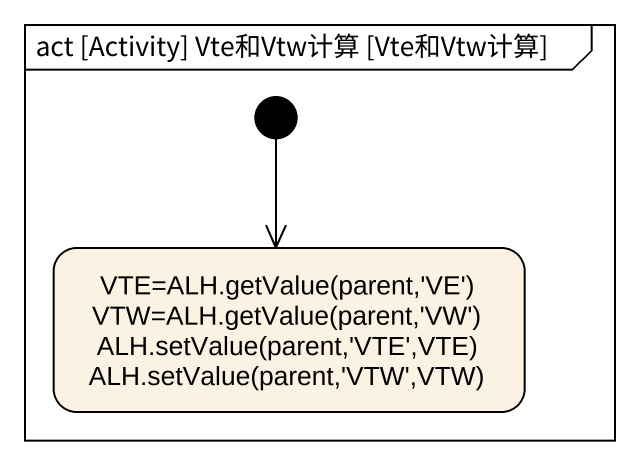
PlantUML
@startuml
mainframe act [Activity] Vte和Vtw计算 [Vte和Vtw计算]
hide empty description
state "VTE=ALH.getValue(parent,'VE') VTW=ALH.getValue(parent,'VW') ALH.setValue(parent,'VTE',VTE) ALH.setValue(parent,'VTW',VTW)" as VTE_ALH_getValue_parent_VE
[*] --> VTE_ALH_getValue_parent_VE
@enduml
